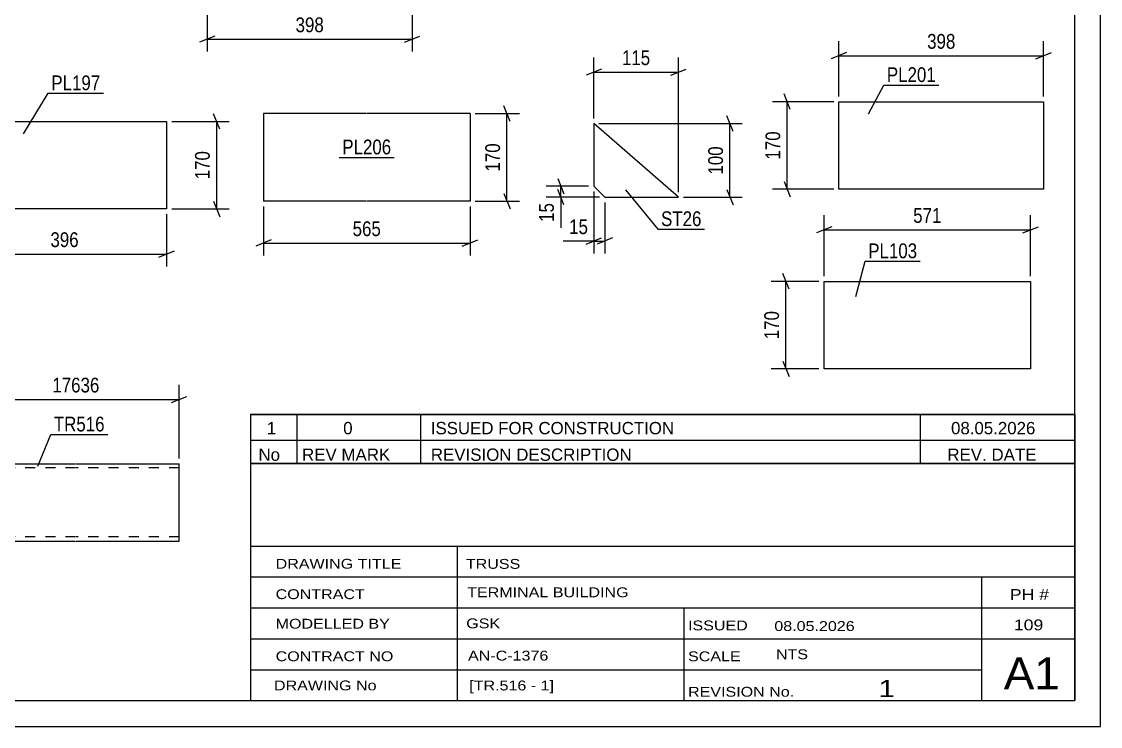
# Model space of a CAD drawing. Header units: millimetres. Extents: x 0 to 420, y 0 to 297.
# Drawn here: x 210.6 to 420, y 0 to 136.8 of the extents above; entities that cross this region are included whole.
import ezdxf

# ---------------------------------------------------------------- set-up
doc = ezdxf.new("R2010")
doc.units = ezdxf.units.MM
doc.linetypes.add('DXK_LINE_DOT2', pattern=[3.9198, 1.9599, -1.9599])
doc.styles.add('Arial Narrow', font='ARIALN.TTF', dxfattribs={"height": 0.2})

# ---------------------------------------------------------------- blocks, each defined once
blk = doc.blocks.new('Unknown-318893208-1115 - 8910')
at = {"color": 5, "linetype": 'Continuous'}
for p, q in [((420, 0), (420, 297)), ((415, 5), (415, 292)), ((5, 5), (415, 5)), ((0, 0), (420, 0))]:
    blk.add_line(p, q, dxfattribs=at)
blk = doc.blocks.new('Part-318893208-1769 - 1753')
at = {"color": 2, "linetype": 'Continuous'}
for p, q in [((199.09, 100.42), (199.09, 117.42)), ((199.09, 117.42), (238.72, 117.42)), ((238.72, 117.42), (238.72, 100.42)), ((238.72, 100.42), (199.09, 100.42))]:
    blk.add_line(p, q, dxfattribs=at)
blk = doc.blocks.new('Part-318893208-1812 - 1796')
at = {"color": 2, "linetype": 'Continuous'}
for p, q in [((369.22, 121.25), (408.98, 121.25)), ((369.22, 104.25), (369.22, 121.25)), ((408.98, 121.25), (408.98, 104.25)), ((408.98, 104.25), (369.22, 104.25))]:
    blk.add_line(p, q, dxfattribs=at)
blk = doc.blocks.new('Part-318893208-1853 - 1839')
at = {"color": 2, "linetype": 'Continuous'}
for p, q in [((277.52, 118.93), (257.52, 118.93)), ((257.52, 118.93), (257.52, 101.93)), ((297.62, 118.93), (277.62, 118.93)), ((297.62, 118.93), (297.62, 101.93)), ((277.52, 101.93), (257.52, 101.93)), ((297.62, 101.93), (277.62, 101.93))]:
    blk.add_line(p, q, dxfattribs=at)
blk = doc.blocks.new('Part-318893208-2081 - 2062')
at = {"color": 2, "linetype": 'Continuous'}
for p, q in [((201.05, 37.58), (201.05, 50.98)), ((201.05, 50.98), (221.05, 50.98)), ((221.15, 50.98), (241.15, 50.98)), ((241.15, 35.98), (241.15, 50.98)), ((201.05, 37.58), (201.05, 35.98)), ((201.05, 35.98), (221.05, 35.98)), ((221.15, 35.98), (241.15, 35.98))]:
    blk.add_line(p, q, dxfattribs=at)
at = {"color": 7, "linetype": 'DXK_LINE_DOT2'}
for p, q in [((221.05, 50.18), (201.05, 50.18)), ((241.15, 50.18), (221.15, 50.18)), ((201.05, 36.1), (201.05, 37.58)), ((201.05, 36.78), (201.05, 36.84)), ((221.05, 36.78), (201.05, 36.78)), ((241.15, 36.78), (221.15, 36.78)), ((241.15, 36.78), (241.15, 36.84))]:
    blk.add_line(p, q, dxfattribs=at)
blk = doc.blocks.new('Part-318893208-2121 - 2105')
at = {"color": 2, "linetype": 'Continuous'}
for p, q in [((321.64, 116.99), (321.64, 104.84)), ((338.07, 102.7), (321.64, 116.99)), ((321.64, 104.84), (323.78, 102.7)), ((323.78, 102.7), (338.07, 102.7))]:
    blk.add_line(p, q, dxfattribs=at)
blk = doc.blocks.new('Part-318893208-8952 - 8951')
at = {"color": 2, "linetype": 'Continuous'}
for p, q in [((366.35, 69.38), (366.35, 86.38)), ((366.35, 86.38), (386.35, 86.38)), ((386.45, 86.38), (406.45, 86.38)), ((406.45, 86.38), (406.45, 69.38)), ((386.35, 69.38), (366.35, 69.38)), ((406.45, 69.38), (386.45, 69.38))]:
    blk.add_line(p, q, dxfattribs=at)
blk = doc.blocks.new('StraightDimension-318893208-1771 - 1753')
at = {"color": 7, "linetype": 'Continuous'}
for p, q in [((239.72, 117.42), (250.84, 117.42)), ((249.04, 115.92), (247.84, 118.92)), ((248.44, 100.42), (248.44, 117.42)), ((247.84, 101.92), (249.04, 98.92)), ((239.72, 100.42), (250.84, 100.42))]:
    blk.add_line(p, q, dxfattribs=at)
at = {"color": 0}
blk.add_wipeout([(247.69, 112.27), (243.49, 112.27), (243.49, 105.58), (247.69, 105.58)], dxfattribs=at)
at = {"color": 3, "style": 'Arial Narrow'}
blk.add_text('170', height=2.863, rotation=90.0002, dxfattribs=at).set_placement((247.09, 106.18))
blk = doc.blocks.new('StraightDimension-318893208-1782 - 1753')
at = {"color": 7, "linetype": 'Continuous'}
for p, q in [((199.09, 99.42), (199.09, 89.28)), ((238.72, 99.42), (238.72, 89.28)), ((200.59, 92.28), (197.59, 91.08)), ((237.22, 91.08), (240.22, 92.28)), ((199.09, 91.68), (238.72, 91.68))]:
    blk.add_line(p, q, dxfattribs=at)
at = {"color": 0}
blk.add_wipeout([(222.25, 92.43), (222.25, 96.63), (215.56, 96.63), (215.56, 92.43)], dxfattribs=at)
at = {"color": 3, "style": 'Arial Narrow'}
blk.add_text('396', height=2.863, dxfattribs=at).set_placement((216.16, 93.03))
blk = doc.blocks.new('StraightDimension-318893208-1814 - 1796')
at = {"color": 7, "linetype": 'Continuous'}
for p, q in [((369.22, 122.25), (369.22, 133.02)), ((408.98, 122.25), (408.98, 133.02)), ((370.72, 130.77), (367.72, 129.57)), ((369.22, 130.17), (408.98, 130.17)), ((407.48, 129.57), (410.48, 130.77))]:
    blk.add_line(p, q, dxfattribs=at)
at = {"color": 0}
blk.add_wipeout([(392.45, 130.92), (392.45, 135.12), (385.76, 135.12), (385.76, 130.92)], dxfattribs=at)
at = {"color": 3, "style": 'Arial Narrow'}
blk.add_text('398', height=2.863, dxfattribs=at).set_placement((386.36, 131.52))
blk = doc.blocks.new('StraightDimension-318893208-1825 - 1796')
at = {"color": 7, "linetype": 'Continuous'}
for p, q in [((359.79, 119.75), (358.59, 122.75)), ((368.22, 121.25), (356.34, 121.25)), ((359.19, 104.25), (359.19, 121.25)), ((358.59, 105.75), (359.79, 102.75)), ((368.22, 104.25), (356.34, 104.25))]:
    blk.add_line(p, q, dxfattribs=at)
at = {"color": 0}
blk.add_wipeout([(358.44, 116.09), (354.24, 116.09), (354.24, 109.41), (358.44, 109.41)], dxfattribs=at)
at = {"color": 3, "style": 'Arial Narrow'}
blk.add_text('170', height=2.863, rotation=90.0002, dxfattribs=at).set_placement((357.84, 110.01))
blk = doc.blocks.new('StraightDimension-318893208-1867 - 1839')
at = {"color": 7, "linetype": 'Continuous'}
for p, q in [((305.39, 117.43), (304.19, 120.43)), ((298.62, 118.93), (307.19, 118.93)), ((304.79, 101.93), (304.79, 118.93)), ((304.19, 103.43), (305.39, 100.43)), ((298.62, 101.93), (307.19, 101.93))]:
    blk.add_line(p, q, dxfattribs=at)
at = {"color": 0}
blk.add_wipeout([(304.04, 113.77), (299.84, 113.77), (299.84, 107.09), (304.04, 107.09)], dxfattribs=at)
at = {"color": 3, "style": 'Arial Narrow'}
blk.add_text('170', height=2.863, rotation=90.0002, dxfattribs=at).set_placement((303.44, 107.69))
blk = doc.blocks.new('StraightDimension-318893208-1856 - 1839')
at = {"color": 7, "linetype": 'Continuous'}
for p, q in [((257.52, 100.93), (257.52, 91.41)), ((297.62, 100.93), (297.62, 91.41)), ((259.02, 94.41), (256.02, 93.21)), ((296.12, 93.21), (299.12, 94.41)), ((257.52, 93.81), (297.62, 93.81))]:
    blk.add_line(p, q, dxfattribs=at)
at = {"color": 0}
blk.add_wipeout([(280.92, 94.56), (280.92, 98.76), (274.23, 98.76), (274.23, 94.56)], dxfattribs=at)
at = {"color": 3, "style": 'Arial Narrow'}
blk.add_text('565', height=2.863, dxfattribs=at).set_placement((274.83, 95.16))
blk = doc.blocks.new('StraightDimension-318893208-2091 - 2062')
at = {"color": 7, "linetype": 'Continuous'}
for p, q in [((201.05, 51.98), (201.05, 66.31)), ((241.15, 51.98), (241.15, 66.31)), ((202.55, 64.06), (199.55, 62.86)), ((201.05, 63.46), (241.15, 63.46)), ((239.65, 62.86), (242.65, 64.06))]:
    blk.add_line(p, q, dxfattribs=at)
at = {"color": 0}
blk.add_wipeout([(226.27, 64.21), (226.27, 68.41), (215.93, 68.41), (215.93, 64.21)], dxfattribs=at)
at = {"color": 3, "style": 'Arial Narrow'}
blk.add_text('17636', height=2.863, dxfattribs=at).set_placement((216.53, 64.81))
blk = doc.blocks.new('StraightDimension-318893208-2133 - 2105')
at = {"color": 7, "linetype": 'Continuous'}
for p, q in [((348.67, 115.49), (347.47, 118.49)), ((322.64, 116.99), (350.47, 116.99)), ((348.07, 102.7), (348.07, 116.99)), ((339.07, 102.7), (350.47, 102.7)), ((347.47, 104.2), (348.67, 101.2))]:
    blk.add_line(p, q, dxfattribs=at)
at = {"color": 0}
blk.add_wipeout([(347.32, 113.18), (343.12, 113.18), (343.12, 106.5), (347.32, 106.5)], dxfattribs=at)
at = {"color": 3, "style": 'Arial Narrow'}
blk.add_text('100', height=2.863, rotation=90.0002, dxfattribs=at).set_placement((346.72, 107.1))
blk = doc.blocks.new('StraightDimension-318893208-2123 - 2105')
at = {"color": 7, "linetype": 'Continuous'}
for p, q in [((321.64, 117.99), (321.64, 129.84)), ((338.07, 103.7), (338.07, 129.84)), ((323.14, 127.59), (320.14, 126.39)), ((321.64, 126.99), (338.07, 126.99)), ((336.57, 126.39), (339.57, 127.59))]:
    blk.add_line(p, q, dxfattribs=at)
at = {"color": 0}
blk.add_wipeout([(333.2, 127.74), (333.2, 131.94), (326.51, 131.94), (326.51, 127.74)], dxfattribs=at)
at = {"color": 3, "style": 'Arial Narrow'}
blk.add_text('115', height=2.863, dxfattribs=at).set_placement((327.11, 128.34))
blk = doc.blocks.new('StraightDimension-318893208-2148 - 2105')
at = {"color": 7, "linetype": 'Continuous'}
for p, q in [((321.64, 103.84), (321.64, 91.8)), ((323.78, 101.7), (323.78, 91.8)), ((320.14, 93.6), (323.14, 94.8)), ((325.28, 94.8), (322.28, 93.6)), ((321.64, 94.2), (323.78, 94.2))]:
    blk.add_line(p, q, dxfattribs=at)
at = {"color": 0}
blk.add_wipeout([(321.11, 94.95), (321.11, 99.15), (316.26, 99.15), (316.26, 94.95)], dxfattribs=at)
at = {"color": 7, "linetype": 'Continuous'}
blk.add_line((321.64, 94.2), (315.73, 94.2), dxfattribs=at)
blk.add_line((321.64, 94.2), (315.73, 94.2), dxfattribs=at)
at = {"color": 3, "style": 'Arial Narrow'}
blk.add_text('15', height=2.863, dxfattribs=at).set_placement((316.86, 95.55))
blk = doc.blocks.new('StraightDimension-318893208-2160 - 2105')
at = {"color": 7, "linetype": 'Continuous'}
for p, q in [((320.64, 104.84), (312.39, 104.84)), ((314.64, 106.34), (315.84, 103.34)), ((315.24, 102.7), (315.24, 104.84)), ((322.78, 102.7), (312.39, 102.7)), ((315.84, 101.2), (314.64, 104.2))]:
    blk.add_line(p, q, dxfattribs=at)
at = {"color": 0}
blk.add_wipeout([(314.49, 102.17), (310.29, 102.17), (310.29, 97.32), (314.49, 97.32)], dxfattribs=at)
at = {"color": 7, "linetype": 'Continuous'}
blk.add_line((315.24, 102.7), (315.24, 96.79), dxfattribs=at)
blk.add_line((315.24, 102.7), (315.24, 96.79), dxfattribs=at)
at = {"color": 3, "style": 'Arial Narrow'}
blk.add_text('15', height=2.863, rotation=90.0002, dxfattribs=at).set_placement((313.89, 97.92))
blk = doc.blocks.new('StraightDimension-318893208-9114 - 8951')
at = {"color": 7, "linetype": 'Continuous'}
for p, q in [((366.35, 87.38), (366.35, 99.23)), ((406.45, 87.38), (406.45, 99.23)), ((367.85, 96.98), (364.85, 95.78)), ((366.35, 96.38), (406.45, 96.38)), ((404.95, 95.78), (407.95, 96.98))]:
    blk.add_line(p, q, dxfattribs=at)
at = {"color": 0}
blk.add_wipeout([(389.74, 97.13), (389.74, 101.33), (383.05, 101.33), (383.05, 97.13)], dxfattribs=at)
at = {"color": 3, "style": 'Arial Narrow'}
blk.add_text('571', height=2.863, dxfattribs=at).set_placement((383.65, 97.73))
blk = doc.blocks.new('StraightDimension-318893208-10885 - 8951')
at = {"color": 7, "linetype": 'Continuous'}
for p, q in [((365.35, 86.38), (356.1, 86.38)), ((359.55, 84.88), (358.35, 87.88)), ((358.95, 69.38), (358.95, 86.38)), ((365.35, 69.38), (356.1, 69.38)), ((358.35, 70.88), (359.55, 67.88))]:
    blk.add_line(p, q, dxfattribs=at)
at = {"color": 0}
blk.add_wipeout([(358.2, 81.22), (354, 81.22), (354, 74.54), (358.2, 74.54)], dxfattribs=at)
at = {"color": 3, "style": 'Arial Narrow'}
blk.add_text('170', height=2.863, rotation=90.0002, dxfattribs=at).set_placement((357.6, 75.14))
blk = doc.blocks.new('StraightDimension-318893208-9226 - 9023')
at = {"color": 7, "linetype": 'Continuous'}
for p, q in [((246.6, 150.09), (246.6, 130.98)), ((286.38, 150.09), (286.38, 130.98)), ((248.1, 133.98), (245.1, 132.78)), ((246.6, 133.38), (286.38, 133.38)), ((284.88, 132.78), (287.88, 133.98))]:
    blk.add_line(p, q, dxfattribs=at)
at = {"color": 0}
blk.add_wipeout([(269.83, 134.13), (269.83, 138.33), (263.15, 138.33), (263.15, 134.13)], dxfattribs=at)
at = {"color": 3, "style": 'Arial Narrow'}
blk.add_text('398', height=2.863, dxfattribs=at).set_placement((263.75, 134.73))
blk = doc.blocks.new('Unknown-318893208-10897 - 8910')
at = {"color": 7, "linetype": 'Continuous'}
for p, q in [((255, 51.05), (255, 5)), ((255, 51.05), (415, 51.05)), ((415, 51), (415, 5)), ((255, 35), (415, 35)), ((295.14, 35), (295.14, 5)), ((255, 29), (415, 29)), ((397, 5.05), (397, 29.05)), ((255, 23), (415, 23)), ((339.14, 23), (339.14, 5)), ((255, 17), (415, 17)), ((255, 11), (397, 11)), ((255, 5), (415, 5))]:
    blk.add_line(p, q, dxfattribs=at)
at = {"color": 7, "style": 'Arial Narrow'}
for s, height, width, p in [('DRAWING TITLE', 1.9089, 1.425378, (259.88, 30.61)), ('TRUSS', 1.909, 1.425378, (296.81, 30.59)), ('CONTRACT', 1.909, 1.425378, (259.88, 24.71)), ('TERMINAL BUILDING', 1.9089, 1.425378, (297.06, 25.07)), ('GSK', 1.909, 1.425378, (296.88, 19.04)), ('MODELLED BY', 1.9089, 1.425378, (259.88, 18.98)), ('ISSUED', 1.909, 1.425378, (339.94, 18.64)), ('08.05.2026', 1.909, 1.425378, (356.69, 18.52)), ('AN-C-1376', 1.909, 1.425378, (297.23, 12.78)), ('CONTRACT NO', 1.9089, 1.425378, (259.88, 12.66)), ('SCALE', 1.909, 1.425378, (339.94, 12.65)), ('A1', 6.204, 1.25, (401.24, 7.2)), ('DRAWING No', 1.909, 1.425378, (259.56, 7)), ('[TR.516 - 1]', 1.9089, 1.425378, (297.46, 6.99)), ('1', 3.34, 1.5, (376.91, 5.68)), ('REVISION No.', 1.9089, 1.425378, (339.94, 5.77))]:
    blk.add_text(s, height=height, dxfattribs=dict(at, width=width)).set_placement(p)
at = {"color": 7, "linetype": 'Continuous', "style": 'Arial Narrow'}
for s, height, width, p in [('PH #', 2.1, 1.42538, (402.4, 24.55)), ('109', 2.1, 1.42538, (403.19, 18.65)), ('NTS', 1.909, 1.425378, (357, 13.05))]:
    blk.add_text(s, height=height, dxfattribs=dict(at, width=width)).set_placement(p)
blk = doc.blocks.new('Unknown-318893208-10898 - 8910')
at = {"color": 7, "linetype": 'Continuous'}
for p, q in [((255, 60.55), (415, 60.55)), ((415, 60.55), (255, 60.55)), ((255, 60.55), (255, 55.55)), ((264, 60.55), (264, 55.55)), ((288, 60.55), (288, 55.55)), ((385, 60.55), (385, 55.55)), ((415, 60.55), (415, 55.55)), ((255, 55.55), (415, 55.55)), ((255, 55.55), (255, 51.05)), ((255, 55.55), (415, 55.55)), ((264, 55.55), (264, 51.05)), ((288, 55.55), (288, 51.05)), ((385, 55.55), (385, 51.05)), ((415, 55.55), (415, 51.05)), ((415, 51.05), (255, 51.05))]:
    blk.add_line(p, q, dxfattribs=at)
at = {"color": 7, "linetype": 'Continuous', "style": 'Arial Narrow'}
for s, height, width, p in [('1', 2.39, 1.196471, (258.16, 56.7)), ('0', 2.39, 1.196471, (273, 56.7)), ('ISSUED FOR CONSTRUCTION', 2.3861, 1.196471, (290, 56.7)), ('08.05.2026', 2.386, 1.196471, (391, 56.7)), ('No', 2.386, 1.2, (256.54, 51.55)), ('REV MARK', 2.386, 1.2, (265, 51.55)), ('REVISION DESCRIPTION', 2.3861, 1.2, (290, 51.55)), ('REV. DATE', 2.386, 1.2, (390.28, 51.55))]:
    blk.add_text(s, height=height, dxfattribs=dict(at, width=width)).set_placement(p)
blk = doc.blocks.new('Mark-318893208-1765 - 1753')
at = {"color": 0}
blk.add_wipeout([(225.84, 123.47), (225.84, 126.47), (216.34, 126.47), (216.34, 123.47)], dxfattribs=at)
blk.add_wipeout([(225.84, 123.47), (225.84, 126.47), (216.34, 126.47), (216.34, 123.47)], dxfattribs=at)
at = {"color": 30, "linetype": 'Continuous'}
for p, q in [((210.93, 115.01), (215.74, 122.87)), ((215.74, 122.87), (226.44, 122.87))]:
    blk.add_line(p, q, dxfattribs=at)
at = {"color": 3, "style": 'Arial Narrow'}
blk.add_text('PL197', height=2.863, dxfattribs=at).set_placement((216.34, 123.47))
blk = doc.blocks.new('Mark-318893208-1808 - 1796')
at = {"color": 0}
blk.add_wipeout([(388.04, 125.06), (388.04, 128.06), (378.54, 128.06), (378.54, 125.06)], dxfattribs=at)
blk.add_wipeout([(388.04, 125.06), (388.04, 128.06), (378.54, 128.06), (378.54, 125.06)], dxfattribs=at)
at = {"color": 30, "linetype": 'Continuous'}
for p, q in [((374.95, 118.88), (377.94, 124.46)), ((377.94, 124.46), (388.64, 124.46))]:
    blk.add_line(p, q, dxfattribs=at)
at = {"color": 3, "style": 'Arial Narrow'}
blk.add_text('PL201', height=2.863, dxfattribs=at).set_placement((378.54, 125.06))
blk = doc.blocks.new('Mark-318893208-1851 - 1839')
at = {"color": 0}
blk.add_wipeout([(282.32, 111.03), (282.32, 114.03), (272.82, 114.03), (272.82, 111.03)], dxfattribs=at)
blk.add_wipeout([(282.32, 111.03), (282.32, 114.03), (272.82, 114.03), (272.82, 111.03)], dxfattribs=at)
at = {"color": 30, "linetype": 'Continuous'}
blk.add_line((272.22, 110.43), (282.92, 110.43), dxfattribs=at)
at = {"color": 3, "style": 'Arial Narrow'}
blk.add_text('PL206', height=2.863, dxfattribs=at).set_placement((272.82, 111.03))
blk = doc.blocks.new('Mark-318893208-2077 - 2062')
at = {"color": 0}
blk.add_wipeout([(226.68, 57.25), (226.68, 60.25), (216.82, 60.25), (216.82, 57.25)], dxfattribs=at)
blk.add_wipeout([(226.68, 57.25), (226.68, 60.25), (216.82, 60.25), (216.82, 57.25)], dxfattribs=at)
at = {"color": 30, "linetype": 'Continuous'}
for p, q in [((213.73, 50.52), (216.22, 56.65)), ((216.22, 56.65), (227.28, 56.65))]:
    blk.add_line(p, q, dxfattribs=at)
at = {"color": 3, "style": 'Arial Narrow'}
blk.add_text('TR516', height=2.863, dxfattribs=at).set_placement((216.82, 57.25))
blk = doc.blocks.new('Mark-318893208-2117 - 2105')
at = {"color": 0}
blk.add_wipeout([(342.56, 97.1), (342.56, 100.1), (334.7, 100.1), (334.7, 97.1)], dxfattribs=at)
blk.add_wipeout([(342.56, 97.1), (342.56, 100.1), (334.7, 100.1), (334.7, 97.1)], dxfattribs=at)
at = {"color": 30, "linetype": 'Continuous'}
for p, q in [((327.82, 104.16), (334.1, 96.5)), ((334.1, 96.5), (343.16, 96.5))]:
    blk.add_line(p, q, dxfattribs=at)
at = {"color": 3, "style": 'Arial Narrow'}
blk.add_text('ST26', height=2.863, dxfattribs=at).set_placement((334.7, 97.1))
blk = doc.blocks.new('Mark-318893208-9461 - 8951')
at = {"color": 0}
blk.add_wipeout([(384.43, 90.87), (384.43, 93.87), (374.93, 93.87), (374.93, 90.87)], dxfattribs=at)
blk.add_wipeout([(384.43, 90.87), (384.43, 93.87), (374.93, 93.87), (374.93, 90.87)], dxfattribs=at)
at = {"color": 30, "linetype": 'Continuous'}
for p, q in [((372.53, 83.46), (374.33, 90.27)), ((374.33, 90.27), (385.03, 90.27))]:
    blk.add_line(p, q, dxfattribs=at)
at = {"color": 3, "style": 'Arial Narrow'}
blk.add_text('PL103', height=2.863, dxfattribs=at).set_placement((374.93, 90.87))

msp = doc.modelspace()

# ---------------------------------------------------------------- block references
for name in ['Unknown-318893208-1115 - 8910', 'Part-318893208-1812 - 1796', 'Part-318893208-1769 - 1753', 'Part-318893208-1853 - 1839', 'Part-318893208-2121 - 2105', 'Part-318893208-8952 - 8951', 'Unknown-318893208-10898 - 8910', 'Part-318893208-2081 - 2062', 'Unknown-318893208-10897 - 8910']:
    msp.add_blockref(name, (0, 0))

# ---------------------------------------------------------------- next in the draw order: block references
for name in ['StraightDimension-318893208-9226 - 9023', 'StraightDimension-318893208-1814 - 1796', 'Mark-318893208-1765 - 1753', 'StraightDimension-318893208-1867 - 1839', 'StraightDimension-318893208-1771 - 1753', 'StraightDimension-318893208-2133 - 2105', 'Mark-318893208-1851 - 1839', 'StraightDimension-318893208-9114 - 8951', 'StraightDimension-318893208-2091 - 2062']:
    msp.add_blockref(name, (0, 0))

# ---------------------------------------------------------------- next in the draw order: block references
for name in ['StraightDimension-318893208-2123 - 2105', 'Mark-318893208-1808 - 1796', 'StraightDimension-318893208-1825 - 1796', 'StraightDimension-318893208-1856 - 1839', 'StraightDimension-318893208-1782 - 1753', 'Mark-318893208-9461 - 8951', 'StraightDimension-318893208-10885 - 8951', 'Mark-318893208-2077 - 2062']:
    msp.add_blockref(name, (0, 0))

# ---------------------------------------------------------------- next in the draw order: block references
for name in ['StraightDimension-318893208-2148 - 2105', 'Mark-318893208-2117 - 2105']:
    msp.add_blockref(name, (0, 0))

# ---------------------------------------------------------------- next in the draw order: block references
msp.add_blockref('StraightDimension-318893208-2160 - 2105', (0, 0))

doc.saveas('drawing.dxf')
